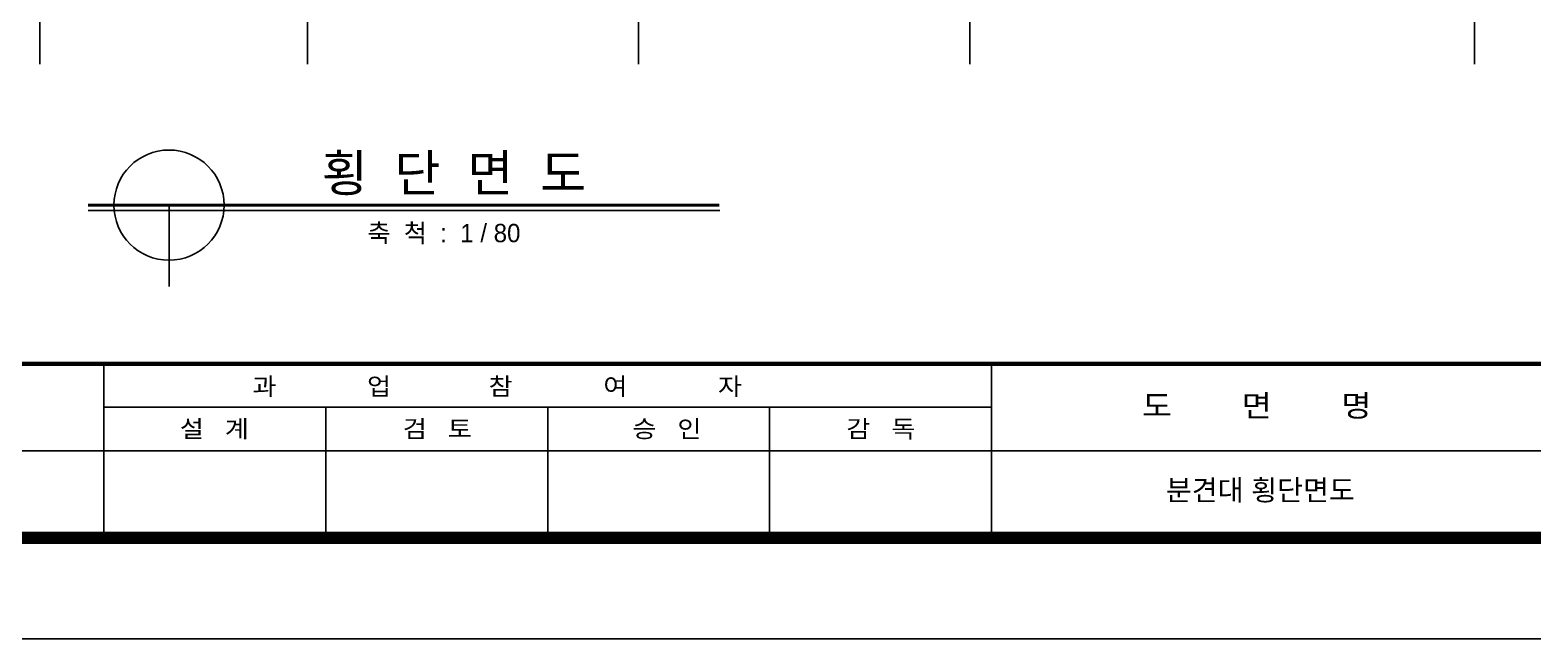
# Model space of a CAD drawing. Extents: x 297566 to 331206, y -129942 to -106182.
# Drawn here: x 311493 to 324581, y -129942 to -124638 of the extents above; entities that cross this region are included whole.
import ezdxf

# ---------------------------------------------------------------- set-up
doc = ezdxf.new("R2010")
doc.units = 0
doc.header["$LTSCALE"] = 50
doc.header["$MEASUREMENT"] = 0
doc.linetypes.add('CEN', pattern=[62, 60, -1, 0, -1])
for name, color, linetype in [('CEN', 1, 'CEN'), ('COR', 4, 'CONTINUOUS'), ('DIM', 7, 'CONTINUOUS'), ('HAT', 5, 'CONTINUOUS'), ('TEX', 7, 'CONTINUOUS'), ('TEXT', 7, 'CONTINUOUS'), ('WAL', 3, 'CONTINUOUS')]:
    doc.layers.add(name, color=color, linetype=linetype)
doc.styles.add('HY울릉도M', font='HYWULM_0.TTF')
doc.styles.add('title', font='HYWULB_0.TTF', dxfattribs={"width": 0.6})
doc.styles.add('현창', font='HYWULM_0.TTF')

# ---------------------------------------------------------------- blocks, each defined once
blk = doc.blocks.new('20')
at = {"layer": 'COR', "linetype": 'Continuous'}
for p, q in [((262847, -53606), (262847, -57398)), ((282175, -53606), (282175, -57398)), ((282175, -54554), (262847, -54554)), ((308324, -55502), (230424, -55502)), ((308324, -55502), (230424, -55502))]:
    blk.add_line(p, q, dxfattribs=at)
at = {"layer": 'COR'}
for p, q in [((267679, -54554), (267679, -57398)), ((272511, -54554), (272511, -57398)), ((277343, -57398), (277343, -54554))]:
    blk.add_line(p, q, dxfattribs=at)
at = {"layer": 'COR', "linetype": 'Continuous', "const_width": 270}
blk.add_lwpolyline([(230424, -2398), (230424, -57398), (308324, -57398), (308324, -2398)], close=True, dxfattribs=at)
at = {"layer": 'COR', "linetype": 'Continuous', "const_width": 94.8}
blk.add_lwpolyline([(308324, -53606), (230424, -53606)], dxfattribs=at)
at = {"layer": 'HAT'}
blk.add_line((226424, -59598), (310524, -59598), dxfattribs=at)
at = {"layer": 'WAL', "linetype": 'Continuous', "style": 'HY울릉도M', "width": 1.1}
for s, height, p in [('과             업              참             여             자', 379.48, (266081, -54287)), ('도        면        명', 474.35, (285449, -54755)), ('설   계', 379.5, (264501, -55211)), ('검   토', 379.5, (269356, -55211)), ('승   인', 379.5, (274355, -55211)), ('감   독', 379.5, (279013, -55211))]:
    blk.add_text(s, height=height, dxfattribs=at).set_placement(p)

msp = doc.modelspace()

# ---------------------------------------------------------------- linework, layer by layer
at = {"layer": 'CEN'}
for p, q in [((311577.55095, -124935.80845), (311577.55095, -113268.4923)), ((313907.55095, -124935.80845), (313907.55095, -113268.4923)), ((316792.55095, -124935.80845), (316792.55095, -113268.4923)), ((319677.55095, -113268.4923), (319677.55095, -124935.80845)), ((324072.55095, -113268.4923), (324072.55095, -124935.80845))]:
    msp.add_line(p, q, dxfattribs=at)
at = {"layer": 'DIM'}
for p, q in [((312702.75351, -126162.71069), (312702.75351, -126871.28212)), ((311997.56702, -126208.42497), (317499.19603, -126208.42497))]:
    msp.add_line(p, q, dxfattribs=at)
msp.add_circle((312702.75351, -126162.71069), 480, dxfattribs=at)
at = {"layer": 'TEX', "const_width": 27.42857}
msp.add_lwpolyline([(311996.08684, -126162.71069), (317496.48354, -126162.71069)], dxfattribs=at)

# ---------------------------------------------------------------- block references
at = {"layer": 'WAL', "xscale": 0.4000000000232831, "yscale": 0.4000000000232831, "zscale": 0.4000000000000001}
msp.add_blockref('20', (206996.48549, -106102.54601), dxfattribs=at)

# ---------------------------------------------------------------- texts
at = {"layer": 'TEX', "style": 'title'}
msp.add_text('  횡  단  면  도', height=320, dxfattribs=at).set_placement((313798.98549, -126043.1917))
at = {"layer": 'TEXT', "style": '현창'}
msp.add_text('축  척  :  1 / 80', height=160, dxfattribs=at).set_placement((314430.95747, -126485.89057))
at = {"layer": 'WAL', "style": 'HY울릉도M'}
msp.add_text('분견대 횡단면도', height=180, dxfattribs=at).set_placement((321384.08752, -128735.46027))

doc.saveas('drawing.dxf')
